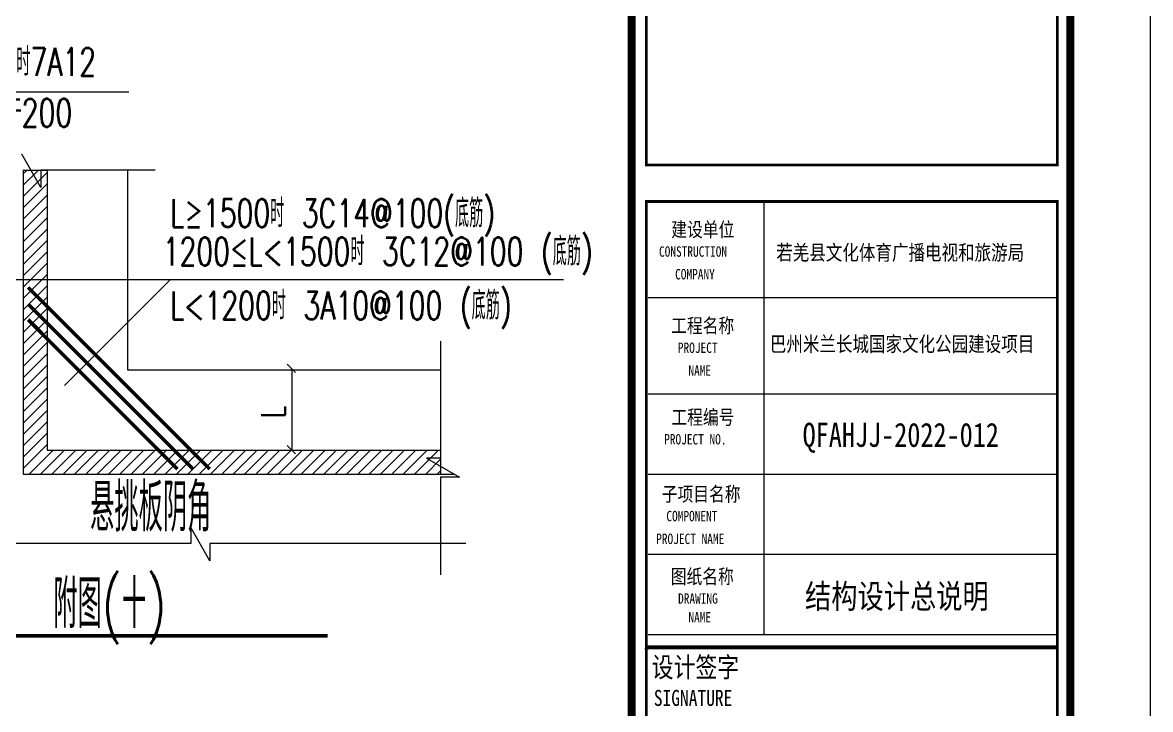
# Model space of a CAD drawing. Header units: inches. Extents: x 18712 to 314639, y 0 to 420500.
# Drawn here: x 123541 to 137612, y 348603 to 357171 of the extents above; entities that cross this region are included whole.
import ezdxf
from ezdxf.enums import TextEntityAlignment as Align

# ---------------------------------------------------------------- set-up
doc = ezdxf.new("R2010")
doc.units = ezdxf.units.IN
doc.header["$LTSCALE"] = 1000
doc.header["$MEASUREMENT"] = 0
doc.layers.get('0').update_dxf_attribs({"true_color": 0xffffff})
for name, color, linetype, true_color in [('BEAM', 6, 'Continuous', 0xff00ff), ('TEXT', 7, 'Continuous', 0xffffff), ('TK', 7, 'Continuous', 0xffffff), ('TK-TEXT', 4, 'Continuous', 0x00ffff), ('ZG-图名', 1, 'Continuous', 0xff0000), ('ZG-图框层', 4, 'Continuous', 0x00ffff), ('楼板负筋钢筋', 1, 'Continuous', 0xff0000), ('结-详图-填充', 9, 'Continuous', 0x808080)]:
    doc.layers.add(name, color=color, linetype=linetype, true_color=true_color)
doc.styles.add('-宋体', font='simsun.ttc', dxfattribs={"height": 0.2, "bigfont": 'gbcbig.shx'})
doc.styles.add('TSSD_Rein', font='txt.shx', dxfattribs={"height": 0.2, "bigfont": 'gbcbig.shx'})

# ---------------------------------------------------------------- blocks, each defined once
blk = doc.blocks.new('DAnoyomous21880')
at = {"layer": 'TK', "style": '-宋体', "width": 0.8}
for s, height, p in [('建设单位', 180, (131635, 354500)), ('CONSTRUCTION', 130.03, (131481, 354250)), ('COMPANY', 130, (131682, 353967))]:
    blk.add_text(s, height=height, dxfattribs=at).set_placement(p)
blk = doc.blocks.new('DAnoyomous21884')
at = {"layer": 'TK', "style": '-宋体', "width": 0.8}
for s, height, p in [('工程名称', 180, (131633, 353300)), ('PROJECT', 130, (131716, 353050)), ('NAME', 130, (131848, 352766))]:
    blk.add_text(s, height=height, dxfattribs=at).set_placement(p)
blk = doc.blocks.new('DAnoyomous21887')
at = {"layer": 'TK', "style": '-宋体', "width": 0.8}
for s, height, p in [('工程编号', 180, (131636, 352158)), ('PROJECT NO.', 130, (131545, 351908))]:
    blk.add_text(s, height=height, dxfattribs=at).set_placement(p)
blk = doc.blocks.new('DAnoyomous21891')
at = {"layer": 'TK', "style": '-宋体', "width": 0.8}
for s, height, p in [('子项目名称', 180, (131516, 351200)), ('COMPONENT', 130, (131573, 350950)), ('PROJECT NAME', 130, (131446, 350666))]:
    blk.add_text(s, height=height, dxfattribs=at).set_placement(p)
blk = doc.blocks.new('DAnoyomous21895')
at = {"layer": 'TK', "style": '-宋体', "width": 0.8}
for s, height, p in [('图纸名称', 180, (131628, 350172)), ('DRAWING', 130, (131719, 349922)), ('NAME', 130, (131848, 349688))]:
    blk.add_text(s, height=height, dxfattribs=at).set_placement(p)

msp = doc.modelspace()

# ---------------------------------------------------------------- hatches: boundary and pattern name
at = {"layer": '结-详图-填充'}
h = msp.add_hatch(dxfattribs=at)
h.set_pattern_fill('METAL', color=256, scale=16129, angle=45, style=0)
h.set_pattern_definition([(45, (-1631961.86, 136881.94), (-70.710678, 70.710678), [])])
edge = h.paths.add_edge_path(flags=0)
edge.add_line((128756, 351539.3), (128756, 351839.3))
edge.add_line((128756, 351839.3), (123848.4, 351839.3))
edge.add_line((123848.4, 351839.3), (123848.4, 355332))
edge.add_line((123848.4, 355332), (123548.4, 355332))
edge.add_line((123548.4, 355332), (123548.4, 351539.3))
edge.add_line((123548.4, 351539.3), (128927.7, 351539.3))

# ---------------------------------------------------------------- linework, layer by layer
at = {"lineweight": -3}
for p, q in [((120075.7, 356307.2), (124866.7, 356307.2)), ((123769.5, 355115.2), (123533, 355529)), ((125193.3, 355332), (123769.5, 355332)), ((123769.5, 355332), (123769.5, 355115.2)), ((124848.4, 355332), (124848.4, 352839.3)), ((122841.7, 353965), (130290.1, 353965)), ((124065.2, 352645), (125385.7, 353965)), ((128756, 353196.7), (128756, 351738.7)), ((124848.4, 352839.3), (128756, 352839.3)), ((126840.6, 352909), (126943.9, 352805.6)), ((126903.4, 351844.8), (126903.4, 352844.8)), ((126840.6, 351894.9), (126943.9, 351791.5)), ((128578.6, 351738.7), (128992.5, 351502.3)), ((128756, 351738.7), (128578.6, 351738.7)), ((128756, 351502.3), (128756, 350280.8)), ((128992.5, 351502.3), (128756, 351502.3)), ((125878.4, 350458.1), (125641.9, 350871.8)), ((125641.9, 350871.8), (125641.9, 350674.8)), ((125641.9, 350674.8), (122508.1, 350674.8)), ((125878.4, 350674.8), (125878.4, 350458.1)), ((129071.4, 350674.8), (125878.4, 350674.8))]:
    msp.add_line(p, q, dxfattribs=at)
at = {"lineweight": -3, "const_width": 45}
for points in [[(123609.7, 353866.9), (125875.6, 351601)], [(123609.7, 353659.6), (125668.3, 351601)], [(123609.7, 353465.5), (125474.2, 351601)], [(117707.1, 349521.6), (127348.7, 349521.6)]]:
    msp.add_lwpolyline(points, dxfattribs=at)
at = {"layer": 'BEAM', "lineweight": -3}
for p, q in [((123548.4, 355332), (123548.4, 351539.3)), ((123848.4, 355332), (123848.4, 351839.3)), ((123848.4, 351839.3), (128756, 351839.3)), ((123548.4, 351539.3), (128927.7, 351539.3))]:
    msp.add_line(p, q, dxfattribs=at)
at = {"layer": 'TK', "lineweight": -3}
for p, q in [((131343.9, 354939.8), (136450.9, 354939.8)), ((132789.3, 354939.8), (132789.3, 349539.8)), ((131343.9, 353739.8), (136450.9, 353739.8)), ((132543.9, 353739.8), (136450.9, 353739.8)), ((131343.9, 352539.8), (136450.9, 352539.8)), ((131343.9, 351539.8), (136450.9, 351539.8)), ((131343.9, 351539.8), (136450.9, 351539.8)), ((131343.9, 350539.8), (136450.9, 350539.8)), ((131343.9, 350539.8), (136450.9, 350539.8)), ((131343.9, 349539.8), (136450.9, 349539.8)), ((136430.9, 349362.8), (131323.9, 349362.8))]:
    msp.add_line(p, q, dxfattribs=at)
at = {"layer": 'TK', "color": 0, "lineweight": -3}
for p, q in [((131303.9, 349362.8), (136430.9, 349362.8)), ((131323.9, 349385.5), (136450.9, 349385.5))]:
    msp.add_line(p, q, dxfattribs=at)
at = {"layer": 'TK', "lineweight": -3}
msp.add_lwpolyline([(18712.2, 420500), (18712.2, 336400), (137612.2, 336400), (137612.2, 420500)], close=True, dxfattribs=at)
for points, const_width in [([(21212.2, 419500), (21212.2, 337400), (136612.2, 337400), (136612.2, 419500)], 100), ([(131323.9, 412083.8), (136450.9, 412083.8), (136450.9, 355393.9), (131323.9, 355393.9)], 34.7), ([(131323.9, 354939.8), (136450.9, 354939.8), (136450.9, 337725.3), (131323.9, 337725.3)], 34.7)]:
    msp.add_lwpolyline(points, close=True, dxfattribs=dict(at, const_width=const_width))
for points, const_width in [([(131140.8, 337445.7), (131140.8, 419500)], 100), ([(131323.9, 349385.5), (136450.9, 349385.5)], 34.7)]:
    msp.add_lwpolyline(points, dxfattribs=dict(at, const_width=const_width))
msp.add_lwpolyline([(131140.8, 337445.7), (136612.2, 337445.7), (136612.2, 419500)], dxfattribs=at)
at = {"layer": 'ZG-图框层', "lineweight": -3}
msp.add_lwpolyline([(18712.2, 336400), (137612.2, 336400), (137612.2, 420500), (18712.2, 420500)], close=True, dxfattribs=at)
at = {"layer": 'ZG-图框层', "lineweight": -3, "const_width": 100}
msp.add_lwpolyline([(21212.2, 337400), (136612.2, 337400), (136612.2, 419500), (21212.2, 419500)], close=True, dxfattribs=at)
at = {"layer": '楼板负筋钢筋', "color": 6, "linetype": 'ByBlock', "lineweight": -3, "true_color": 0xff00ff}
for p, q in [((123548.4, 355332), (123848.4, 355332)), ((128756, 351839.3), (128756, 351539.3))]:
    msp.add_line(p, q, dxfattribs=at)

# ---------------------------------------------------------------- block references
at = {"layer": 'TK'}
for name in ['DAnoyomous21880', 'DAnoyomous21884', 'DAnoyomous21887', 'DAnoyomous21891', 'DAnoyomous21895']:
    msp.add_blockref(name, (0, 0), dxfattribs=at)

# ---------------------------------------------------------------- texts
at = {"style": 'TSSD_Rein', "width": 0.7}
msp.add_text('L', height=300, rotation=90, dxfattribs=at).set_placement((126817.4, 352236.4))
at = {"layer": 'TEXT', "style": 'TSSD_Rein', "width": 0.7}
for s, p in [('L<700时5A10;L≥700时7A12', (120261.4, 356506.1)), ('Lx/2、Ly/2处的中心间距不大于200', (120180.6, 355870.3)), ('L≥1500时 3C14@100(底筋)', (125380.8, 354617.2)), ('1200≤L<1500时 3C12@100 (底筋)', (125288.9, 354140.7)), ('L<1200时 3A10@100 (底筋)', (125379.8, 353466.6))]:
    msp.add_text(s, height=350, dxfattribs=at).set_placement(p)
at = {"layer": 'TEXT', "color": 3, "true_color": 0x00ff00, "style": 'TSSD_Rein', "width": 0.7}
for s, p in [('悬挑板阴角', (124383.7, 350822.3)), ('悬挑板阴阳角附加斜向构造钢筋做法   附图(十)', (117865.8, 349618.3))]:
    msp.add_text(s, height=600, dxfattribs=at).set_placement(p)
at = {"layer": 'TK', "style": '-宋体', "width": 0.8}
for s, height, p in [('设计签字', 250, (131389.9, 349005.6)), ('SIGNATURE', 200, (131416.4, 348646.8))]:
    msp.add_text(s, height=height, dxfattribs=at).set_placement(p)
at = {"layer": 'TK-TEXT', "style": '-宋体', "width": 0.8}
for tag, p, s in [('若羌县文化体育广播电视和旅游局', (132943.5, 354207.6), '若羌县文化体育广播电视和旅游局'), ('巴州米兰长城国家文化公园建设项目', (132863.6, 353067.2), '巴州米兰长城国家文化公园建设项目')]:
    msp.add_attdef(tag, p, s, height=189, dxfattribs=at)
msp.add_attdef('QFAHJJ-2022-012', text='QFAHJJ-2022-012', height=300, dxfattribs=at).set_placement((134497.4, 351878.7), align=Align.CENTER)
at = {"layer": 'ZG-图名', "style": '-宋体', "width": 0.8}
msp.add_attdef('结构设计总说明', (133302.8, 349864.9), '结构设计总说明', height=300, dxfattribs=at)

doc.saveas('drawing.dxf')
